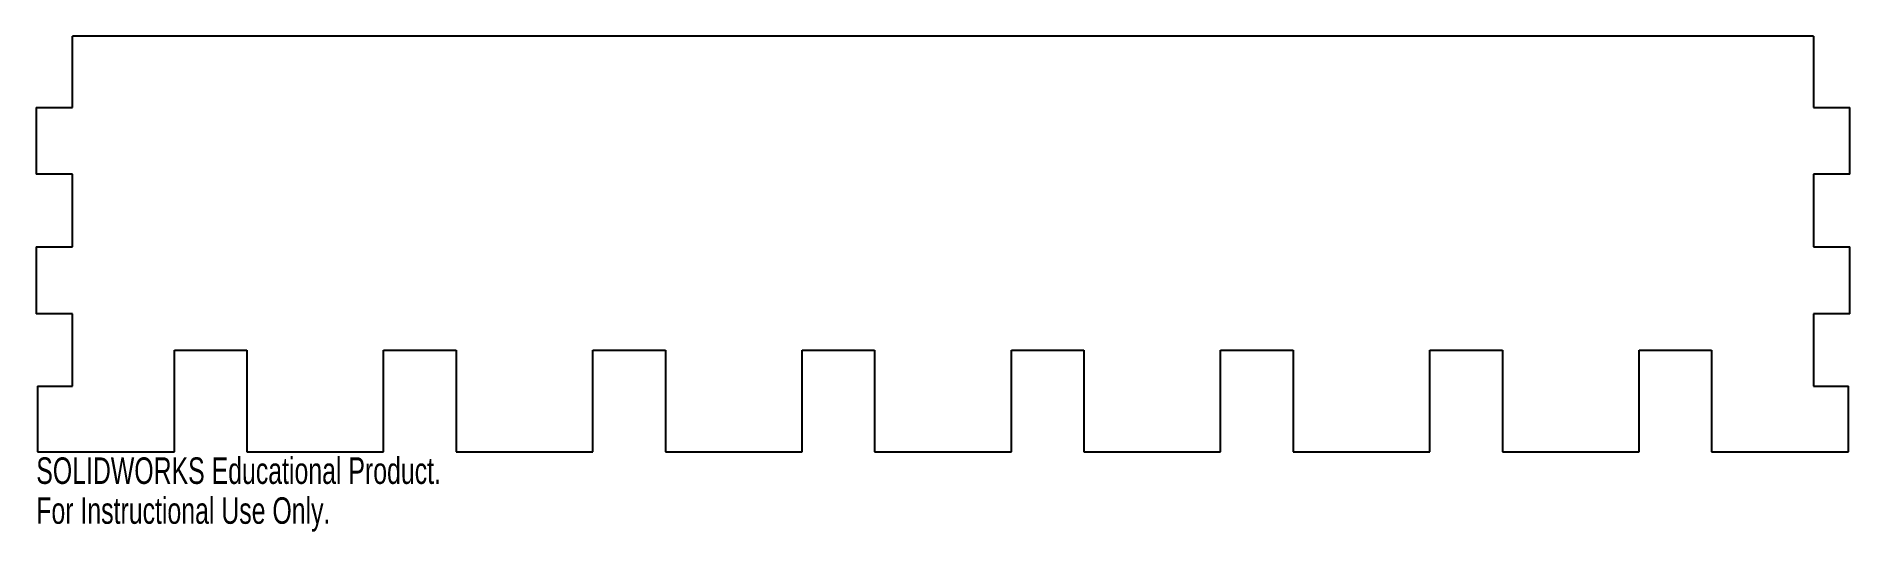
# Model space of a CAD drawing. Header units: inches. Extents: x -6.5 to 6.5, y -2.4 to 1.1.
import ezdxf

# ---------------------------------------------------------------- set-up
doc = ezdxf.new("R2010")
doc.units = ezdxf.units.IN
doc.header["$MEASUREMENT"] = 0
doc.styles.add('SLDTEXTSTYLE0', font='TXT', dxfattribs={"width": 0.7})

msp = doc.modelspace()

# ---------------------------------------------------------------- linework, layer by layer
at = {"color": 7, "linetype": 'Continuous', "lineweight": 25}
for p, q in [((6.24, 1.125), (-6.24, 1.125)), ((-6.24, 0.615), (-6.24, 1.125)), ((6.24, 1.125), (6.24, 0.615)), ((-6.5, 0.615), (-6.24, 0.615)), ((-6.5, 0.615), (-6.5, 0.135)), ((6.24, 0.615), (6.5, 0.615)), ((6.5, 0.135), (6.5, 0.615)), ((-6.24, 0.135), (-6.5, 0.135)), ((-6.24, -0.385), (-6.24, 0.135)), ((6.24, 0.135), (6.24, -0.385)), ((6.5, 0.135), (6.24, 0.135)), ((-6.5, -0.385), (-6.24, -0.385)), ((-6.5, -0.385), (-6.5, -0.865)), ((6.24, -0.385), (6.5, -0.385)), ((6.5, -0.865), (6.5, -0.385)), ((-6.24, -0.865), (-6.5, -0.865)), ((-6.24, -1.385), (-6.24, -0.865)), ((6.5, -0.865), (6.24, -0.865)), ((6.24, -0.865), (6.24, -1.385)), ((-5.51, -1.855), (-5.51, -1.125)), ((-5.51, -1.125), (-4.99, -1.125)), ((-4.99, -1.125), (-4.99, -1.855)), ((-4.01, -1.855), (-4.01, -1.125)), ((-4.01, -1.125), (-3.49, -1.125)), ((-3.49, -1.125), (-3.49, -1.855)), ((-2.51, -1.855), (-2.51, -1.125)), ((-2.51, -1.125), (-1.99, -1.125)), ((-1.99, -1.125), (-1.99, -1.855)), ((-1.01, -1.855), (-1.01, -1.125)), ((-1.01, -1.125), (-0.49, -1.125)), ((-0.49, -1.125), (-0.49, -1.855)), ((0.49, -1.855), (0.49, -1.125)), ((0.49, -1.125), (1.01, -1.125)), ((1.01, -1.125), (1.01, -1.855)), ((1.99, -1.855), (1.99, -1.125)), ((1.99, -1.125), (2.51, -1.125)), ((2.51, -1.125), (2.51, -1.855)), ((3.49, -1.855), (3.49, -1.125)), ((3.49, -1.125), (4.01, -1.125)), ((4.01, -1.125), (4.01, -1.855)), ((4.99, -1.855), (4.99, -1.125)), ((4.99, -1.125), (5.51, -1.125)), ((5.51, -1.125), (5.51, -1.855)), ((-6.49, -1.385), (-6.24, -1.385)), ((-6.49, -1.385), (-6.49, -1.855)), ((6.24, -1.385), (6.49, -1.385)), ((6.49, -1.855), (6.49, -1.385)), ((-6.49, -1.855), (-5.51, -1.855)), ((-4.99, -1.855), (-4.01, -1.855)), ((-3.49, -1.855), (-2.51, -1.855)), ((-1.99, -1.855), (-1.01, -1.855)), ((-0.49, -1.855), (0.49, -1.855)), ((1.01, -1.855), (1.99, -1.855)), ((2.51, -1.855), (3.49, -1.855)), ((4.01, -1.855), (4.99, -1.855)), ((5.51, -1.855), (6.49, -1.855))]:
    msp.add_line(p, q, dxfattribs=at)

# ---------------------------------------------------------------- texts
at = {"color": 7, "linetype": 'Continuous', "char_height": 0.1903, "attachment_point": 1, "style": 'SLDTEXTSTYLE0'}
for s, insert in [('SOLIDWORKS Educational Product.', (-6.5, -1.895)), ('For Instructional Use Only.', (-6.5, -2.181))]:
    msp.add_mtext(s, dxfattribs=dict(at, insert=insert))

doc.saveas('drawing.dxf')
